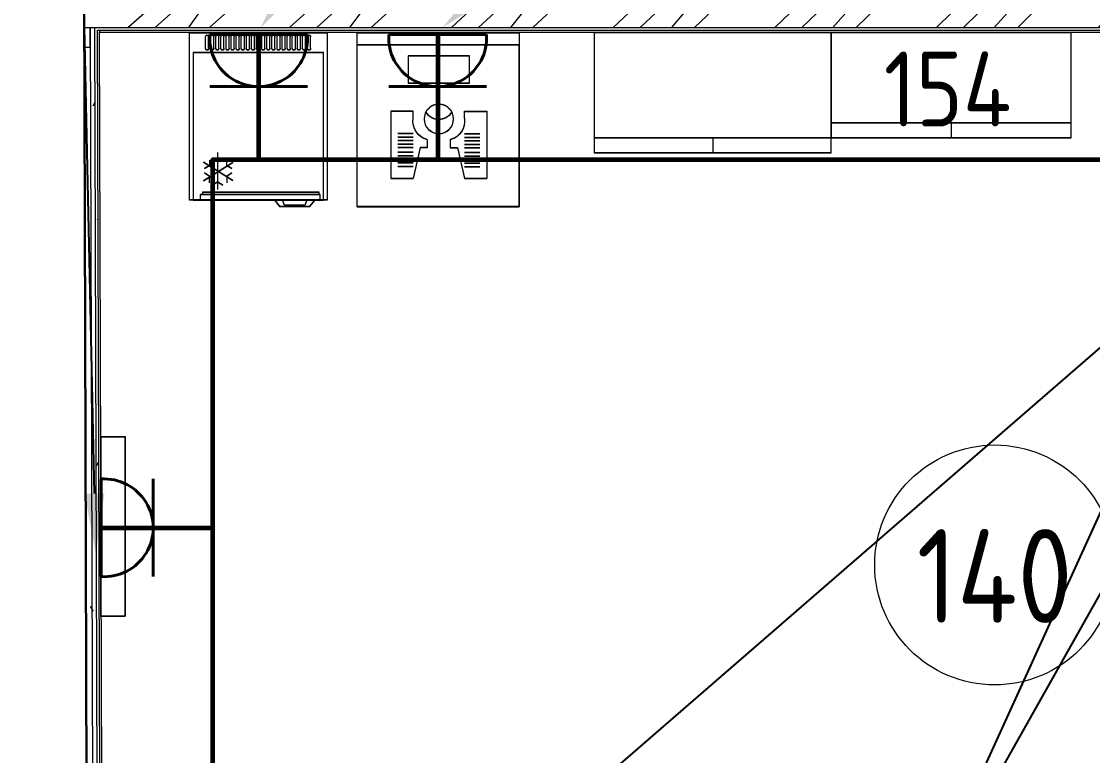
# Model space of a CAD drawing. Header units: millimetres. Extents: x -32 to 417638015, y -35 to 175284279.
# Drawn here: x 416313718 to 416317288, y 175245561 to 175248010 of the extents above; entities that cross this region are included whole.
import ezdxf
from ezdxf import colors
from ezdxf.entities.mleader import LeaderData, LeaderLine
from ezdxf.math import Vec2, Vec3

# ---------------------------------------------------------------- set-up
doc = ezdxf.new("R2010")
doc.units = ezdxf.units.MM
for name, color, linetype, lineweight in [('_ЭМ_гофра', 5, 'Continuous', 60), ('_ЭМ_ТХобщее_слой', 7, 'Continuous', 30), ('Аннотация', 7, 'Continuous', 18), ('Стены внутренние', 7, 'Continuous', 18), ('Стены несущие', 7, 'Continuous', 30), ('Стены отделка', 7, 'Continuous', 30), ('Стены штриховка', 7, 'Continuous', 9), ('ТХ', 5, 'Continuous', 0), ('ТХ_№ПОЗ', 7, 'Continuous', 0), ('ШТРИХОВКА', 252, 'Continuous', 15), ('ЭМ', 5, 'Continuous', 40)]:
    doc.layers.add(name, color=color, linetype=linetype, lineweight=lineweight)
doc.layers.add('_ЭМ_Надписи', color=7, linetype='Continuous')
doc.layers.add('ЭОМ_Лотки рабочие', color=5, linetype='Continuous')
doc.layers.add('Линии', color=7, linetype='Continuous', lineweight=9, true_color=0x00a600)
doc.styles.add('GOST Common', font='GOST_Common.ttf', dxfattribs={"width": 0.9, "height": 349.9999999999996})
doc.styles.add('GOST Common_2', font='GOST_Common.ttf', dxfattribs={"width": 0.9, "height": 249.9999999999997})
doc.styles.add('ЭОМ', font='isocpeur.ttf', dxfattribs={"width": 0.85, "height": 250})

# ---------------------------------------------------------------- blocks, each defined once
blk = doc.blocks.new('Холодильник фармацевтический')
at = {"layer": 'ТХ', "color": 0, "transparency": 33554687}
for p, q in [((362.7596783999469, 670), (382.686632399971, 693.9123448000173)), ((382.686632399971, 693.9123448000173), (502.2483563999994, 693.9123448000173)), ((502.2483563999994, 693.9123448000173), (522.1753103999653, 670)), ((542.1022643999894, 670), (72.19137999997463, 670)), ((522.1753103999653, 670), (542.1022643999894, 670))]:
    blk.add_line(p, q, dxfattribs=at)
for points in [[(490.2921839999616, 670), (482.3214023999752, 689.9269540000241), (442.4674943999852, 689.9269540000241), (402.6135863999951, 689.9269540000241), (394.6428048000088, 670)], [(542.1022643999894, 650.0730460000341), (72.19137999997463, 650.0730460000341), (72.19137999997463, 670)], [(558.0438276000203, 670), (542.1022643999894, 670), (542.1022643999894, 650.0730460000341), (538.1168735999962, 650.0730460000341), (538.1168735999962, 642.1022643999895), (80.1621616000192, 642.1022643999895), (80.1621616000192, 650.0730460000341)], [(84.14755239995418, 598.2629656000063), (199.7238855999893, 530.5113220000057)], [(199.7238855999893, 598.2629656000063), (84.14755239995418, 530.5113220000057)], [(108.0598971999715, 606.2337471999926), (108.0598971999715, 582.3214023999753), (88.13294320000557, 570.3652299999958)], [(120.016069599951, 614.204528799979), (139.9430235999752, 602.2483563999995), (159.8699775999993, 614.204528799979)], [(139.9430235999752, 494.6428048000089), (139.9430235999752, 630.14609200001)], [(195.7384947999961, 570.3652299999958), (175.811540799972, 582.3214023999753), (175.811540799972, 606.2337471999926)], [(108.0598971999715, 522.5405404000194), (108.0598971999715, 542.4674943999853), (88.13294320000557, 554.423666800023)], [(120.016069599951, 514.569758800033), (139.9430235999752, 522.5405404000194), (159.8699775999993, 514.569758800033)], [(195.7384947999961, 554.423666800023), (175.811540799972, 542.4674943999853), (175.811540799972, 522.5405404000194)], [(92.99169542224081, 108.6986601416867), (92.99169542224081, 64.85936134170345)], [(104.9478678222786, 108.6986601416867), (104.9478678222786, 64.85936134170345)], [(112.9916954222408, 108.6986601416867), (112.9916954222408, 64.85936134170345)], [(124.9478678222786, 108.6986601416867), (124.9478678222786, 64.85936134170345)], [(132.9916954222408, 108.6986601416867), (132.9916954222408, 64.85936134170345)], [(144.9478678222786, 108.6986601416867), (144.9478678222786, 64.85936134170345)], [(152.9916954222408, 108.6986601416867), (152.9916954222408, 64.85936134170345)], [(164.9478678222786, 108.6986601416867), (164.9478678222786, 64.85936134170345)], [(172.9916954222408, 108.6986601416867), (172.9916954222408, 64.85936134170345)], [(184.9478678222786, 108.6986601416867), (184.9478678222786, 64.85936134170345)], [(192.9916954222408, 108.6986601416867), (192.9916954222408, 64.85936134170345)], [(204.9478678222786, 108.6986601416867), (204.9478678222786, 64.85936134170345)], [(212.9916954222408, 108.6986601416867), (212.9916954222408, 64.85936134170345)], [(224.9478678222786, 108.6986601416867), (224.9478678222786, 64.85936134170345)], [(232.9916954222408, 108.6986601416867), (232.9916954222408, 64.85936134170345)], [(244.9478678222786, 108.6986601416867), (244.9478678222786, 64.85936134170345)], [(252.9916954222408, 108.6986601416867), (252.9916954222408, 64.85936134170345)], [(264.9478678222786, 108.6986601416867), (264.9478678222786, 64.85936134170345)], [(272.9916954222408, 108.6986601416867), (272.9916954222408, 64.85936134170345)], [(284.9478678222786, 108.6986601416867), (284.9478678222786, 64.85936134170345)], [(292.9916954222408, 108.6986601416867), (292.9916954222408, 64.85936134170345)], [(304.9478678222786, 108.6986601416867), (304.9478678222786, 64.85936134170345)], [(312.9916954222408, 108.6986601416867), (312.9916954222408, 64.85936134170345)], [(324.9478678222786, 108.6986601416867), (324.9478678222786, 64.85936134170345)], [(332.9916954222408, 108.6986601416867), (332.9916954222408, 64.85936134170345)], [(344.9478678222786, 108.6986601416867), (344.9478678222786, 64.85936134170345)], [(352.9916954222408, 108.6986601416867), (352.9916954222408, 64.85936134170345)], [(364.9478678222786, 108.6986601416867), (364.9478678222786, 64.85936134170345)], [(372.9916954222408, 108.6986601416867), (372.9916954222408, 64.85936134170345)], [(384.9478678222786, 108.6986601416867), (384.9478678222786, 64.85936134170345)], [(392.9916954222408, 108.6986601416867), (392.9916954222408, 64.85936134170345)], [(404.9478678222786, 108.6986601416867), (404.9478678222786, 64.85936134170345)], [(412.9916954222408, 108.6986601416867), (412.9916954222408, 64.85936134170345)], [(424.9478678222786, 108.6986601416867), (424.9478678222786, 64.85936134170345)], [(432.9916954222408, 108.6986601416867), (432.9916954222408, 64.85936134170345)], [(444.9478678222786, 108.6986601416867), (444.9478678222786, 64.85936134170345)], [(452.9916954222408, 108.6986601416867), (452.9916954222408, 64.85936134170345)], [(464.9478678222786, 108.6986601416867), (464.9478678222786, 64.85936134170345)], [(472.9916954222408, 108.6986601416867), (472.9916954222408, 64.85936134170345)], [(484.9478678222786, 108.6986601416867), (484.9478678222786, 64.85936134170345)], [(492.9916954222408, 108.6986601416867), (492.9916954222408, 64.85936134170345)], [(504.9478678222786, 108.6986601416867), (504.9478678222786, 64.85936134170345)]]:
    blk.add_lwpolyline(points, dxfattribs=at)
for points in [[(30, 50), (570, 50), (570, 670), (30, 670)], [(44.71777220546215, 670), (555.2822277945379, 670), (555.2822277945379, 124.4894168776609), (44.71777220546215, 124.4894168776609)]]:
    blk.add_lwpolyline(points, close=True, dxfattribs=at)
for centre, radius, start, end in [((98.96982563776692, 108.6986748154586), 5.978071529725452, 359.9998593874824, 180.0001406091824), ((118.9698256377669, 108.6986748154586), 5.978071529725452, 359.9998593874824, 180.0001406091824), ((138.9698256377669, 108.6986748154586), 5.978071529725452, 359.9998593874824, 180.0001406091824), ((158.9698256377669, 108.6986748154586), 5.978071529725452, 359.9998593874824, 180.0001406091824), ((178.9698256377669, 108.6986748154586), 5.978071529725452, 359.9998593874824, 180.0001406091824), ((198.9698256377669, 108.6986748154586), 5.978071529725452, 359.9998593874824, 180.0001406091824), ((218.9698256377669, 108.6986748154586), 5.978071529725452, 359.9998593874824, 180.0001406091824), ((238.9698256377669, 108.6986748154586), 5.978071529725452, 359.9998593874824, 180.0001406091824), ((258.9698256377669, 108.6986748154586), 5.978071529725452, 359.9998593874824, 180.0001406091824), ((278.9698256377669, 108.6986748154586), 5.978071529725452, 359.9998593874824, 180.0001406091824), ((298.9698256377669, 108.6986748154586), 5.978071529725452, 359.9998593874824, 180.0001406091824), ((318.9698256377669, 108.6986748154586), 5.978071529725452, 359.9998593874824, 180.0001406091824), ((338.9698256377669, 108.6986748154586), 5.978071529725452, 359.9998593874824, 180.0001406091824), ((358.9698256377669, 108.6986748154586), 5.978071529725452, 359.9998593874824, 180.0001406091824), ((378.9698256377669, 108.6986748154586), 5.978071529725452, 359.9998593874824, 180.0001406091824), ((398.9698256377669, 108.6986748154586), 5.978071529725452, 359.9998593874824, 180.0001406091824), ((418.9698256377669, 108.6986748154586), 5.978071529725452, 359.9998593874824, 180.0001406091824), ((438.9698256377669, 108.6986748154586), 5.978071529725452, 359.9998593874824, 180.0001406091824), ((458.9698256377669, 108.6986748154586), 5.978071529725452, 359.9998593874824, 180.0001406091824), ((478.9698256377669, 108.6986748154586), 5.978071529725452, 359.9998593874824, 180.0001406091824), ((498.9698256377669, 108.6986748154586), 5.978071529725452, 359.9998593874824, 180.0001406091824), ((98.9697962948776, 64.85934667165475), 5.978071527418977, 179.9998593708073, 0.0001406025123138948), ((118.9697962948776, 64.85934667165475), 5.978071527418977, 179.9998593708073, 0.000140602512313895), ((138.9697962948776, 64.85934667165475), 5.978071527418977, 179.9998593708073, 0.0001406025123138953), ((158.9697962948776, 64.85934667165475), 5.978071527418977, 179.9998593708073, 0.0001406025123138953), ((178.9697962948776, 64.85934667165475), 5.978071527418977, 179.9998593708073, 0.0001406025123138953), ((198.9697962948776, 64.85934667165475), 5.978071527418977, 179.9998593708073, 0.0001406025123138953), ((218.9697962948776, 64.85934667165475), 5.978071527418977, 179.9998593708073, 0.0001406025123138953), ((238.9697962948776, 64.85934667165475), 5.978071527418977, 179.9998593708073, 0.0001406025123138953), ((258.9697962948776, 64.85934667165475), 5.978071527418977, 179.9998593708073, 0.0001406025123138953), ((278.9697962948776, 64.85934667165475), 5.978071527418977, 179.9998593708073, 0.0001406025123138953), ((298.9697962948776, 64.85934667165475), 5.978071527418977, 179.9998593708073, 0.0001406025123138953), ((318.9697962948776, 64.85934667165475), 5.978071527418977, 179.9998593708073, 0.0001406025123138953), ((338.9697962948776, 64.85934667165475), 5.978071527418977, 179.9998593708073, 0.0001406025123138953), ((358.9697962948776, 64.85934667165475), 5.978071527418977, 179.9998593708073, 0.0001406025123138953), ((378.9697962948776, 64.85934667165475), 5.978071527418977, 179.9998593708073, 0.0001406025123138953), ((398.9697962948776, 64.85934667165475), 5.978071527418977, 179.9998593708073, 0.0001406025123138953), ((418.9697962948776, 64.85934667165475), 5.978071527418977, 179.9998593708073, 0.0001406025123138953), ((438.9697962948776, 64.85934667165475), 5.978071527418977, 179.9998593708073, 0.0001406025123138953), ((458.9697962948776, 64.85934667165475), 5.978071527418977, 179.9998593708073, 0.0001406025123138953), ((478.9697962948776, 64.85934667165475), 5.978071527418977, 179.9998593708073, 0.0001406025123138953), ((498.9697962948776, 64.85934667165475), 5.978071527418977, 179.9998593708073, 0.0001406025123138955)]:
    blk.add_arc(centre, radius, start, end, dxfattribs=at)
blk = doc.blocks.new('Весы электронные с ростомером')
at = {"layer": 'ТХ', "color": 0, "transparency": 33554687}
for p, q in [((-151.4591990705267, 394.5202921000122), (388.5408009294734, 394.5202921000123)), ((-151.4591990705267, 394.5202921000123), (-151.4591990705267, -145.4797078999878)), ((388.5408009294734, 394.5202921000123), (388.5408009294734, -145.4797078999878)), ((-151.4591990705267, -145.4797078999878), (388.5408009294734, -145.4797078999878))]:
    blk.add_line(p, q, dxfattribs=at)
at = {"layer": 'ТХ', "color": 0, "ltscale": 15, "transparency": 33554687}
for p, q in [((-39.48773181299683, 76.85261521930869), (-39.48773181302548, 300.4704021379931)), ((280.2464722895814, 76.85261521930869), (280.2464722896101, 300.4704021379931))]:
    blk.add_line(p, q, dxfattribs=at)
at = {"layer": 'ТХ', "color": 0, "transparency": 33554687}
blk.add_lwpolyline([(388.5408009294733, -185.4797078999877), (388.5408009294734, 394.5202921000123), (-151.4591990705266, 394.5202921000123), (-151.4591990705266, -185.4797078999877)], close=True, dxfattribs=at)
at = {"layer": 'ТХ', "color": 0, "ltscale": 15, "transparency": 33554687}
for points in [[(-39.48773181302548, 300.4704021379931), (35.05153049324029, 300.4704021380487)], [(205.7072099833443, 300.4704021380487), (280.2464722896101, 300.4704021379931)], [(35.05153049324029, 261.2392114505585), (-15.94901740053706, 261.2392114505585)], [(205.7072099833443, 261.2392114505585), (256.7077578771216, 261.2392114505585)]]:
    blk.add_lwpolyline(points, dxfattribs=at)
at = {"layer": 'ТХ', "color": 0, "transparency": 33554687}
for points in [[(82.12895931821708, 171.0074728693194), (82.12895931821708, 198.4693063505511), (58.59024490575733, 198.4693063505511), (35.05153049324029, 300.4704021380487)], [(158.6297811583675, 171.0074728693194), (158.6297811583675, 198.4693063505511), (182.1684955708272, 198.4693063505511), (205.7072099833443, 300.4704021380487)], [(35.05153049324029, 249.4698542442999), (-15.94901740053706, 249.4698542442999)], [(35.05153049324029, 237.7004970380701), (-15.94901740053706, 237.7004970380701)], [(35.05153049324029, 225.9311398318114), (-15.94901740053706, 225.9311398318114)], [(205.7072099833443, 249.4698542442999), (256.7077578771216, 249.4698542442999)], [(205.7072099833443, 237.7004970380701), (256.7077578771216, 237.7004970380701)], [(205.7072099833443, 225.9311398318114), (256.7077578771216, 225.9311398318114)], [(35.05153049324029, 214.1617826255529), (-15.94901740053706, 214.1617826255529)], [(35.05153049324029, 198.4693063505511), (-15.94901740053706, 198.4693063505511)], [(35.05153049324029, 186.6999491443212), (-15.94901740053706, 186.6999491443212)], [(205.7072099833443, 214.1617826255529), (256.7077578771216, 214.1617826255529)], [(205.7072099833443, 198.4693063505511), (256.7077578771216, 198.4693063505511)], [(205.7072099833443, 186.6999491443212), (256.7077578771216, 186.6999491443212)], [(35.05153049324029, 174.9305919380627), (-15.94901740053706, 174.9305919380627)], [(35.05153049324029, 163.1612347318043), (-15.94901740053706, 163.1612347318043)], [(35.05153049324029, 151.3918775255744), (-15.94901740053706, 151.3918775255744)], [(205.7072099833443, 174.9305919380627), (256.7077578771216, 174.9305919380627)], [(205.7072099833443, 163.1612347318043), (256.7077578771216, 163.1612347318043)], [(205.7072099833443, 151.3918775255744), (256.7077578771216, 151.3918775255744)], [(35.05153049324029, 100.3913296317971), (35.05153049324029, 76.85261521930869), (-39.48773181299683, 76.85261521930869)], [(205.7072099833443, 100.3913296317971), (205.7072099833443, 76.85261521930869), (280.2464722895814, 76.85261521930869)]]:
    blk.add_lwpolyline(points, dxfattribs=at)
at = {"layer": 'ТХ', "color": 0, "ltscale": 15, "transparency": 33554687}
blk.add_lwpolyline([(18.06441875160303, -17.99109092510963), (222.6943093772347, -17.99109092510963), (222.6943093772347, -107.8276361786939), (18.06441875160303, -107.8276361786939)], close=True, dxfattribs=at)
at = {"layer": 'ТХ', "color": 0, "transparency": 33554687}
blk.add_circle((120.3793581425061, 102.3528912982316), 49.03898520962716, dxfattribs=at)
for centre, radius, start, end in [((97.0419417696769, 110.0649366746131), 62.74065478970275, 103.7503891627205, 188.8694757851946), ((143.7167987069077, 110.0649366746131), 62.74065478970275, 351.1305242148046, 76.24961083729144), ((120.3793320881705, 55.27541701896325), 49.03903066366446, 29.99817609026899, 150.0018239111873)]:
    blk.add_arc(centre, radius, start, end, dxfattribs=at)
blk = doc.blocks.new('ТХ 1 этаж.')
at = {"layer": 'ТХ', "color": 252, "true_color": 0x939598}
for p, q in [((59075.39856588046, 14606.62243814196), (59875.39856588046, 14606.62243814196)), ((59475.39856588046, 14606.62243814196), (59475.39856588046, 14556.62243814196))]:
    blk.add_line(p, q, dxfattribs=at)
for points in [[(58285.39856588046, 14506.62243814196), (59075.39856588046, 14506.62243814196), (59075.39856588046, 14906.62243814196), (58285.39856588046, 14906.62243814196)], [(59875.39856588046, 14906.62243814196), (59075.39856588046, 14906.62243814196), (59075.39856588046, 14556.62243814196), (59875.39856588046, 14556.62243814196)], [(56641.23223030061, 13559.73685213999), (56721.23223030061, 13559.73685213999), (56721.23223030061, 12959.73685213999), (56641.23223030061, 12959.73685213999)]]:
    blk.add_lwpolyline(points, close=True, dxfattribs=at)
for points in [[(58285.39856588046, 14556.62243814196), (59075.39856588046, 14556.62243814196)], [(58680.39856588046, 14556.62243814196), (58680.39856588046, 14506.62243814196)]]:
    blk.add_lwpolyline(points, dxfattribs=at)
at = {"layer": 'ТХ', "color": 252, "lineweight": 15, "true_color": 0x939598, "xscale": -0.85, "yscale": 0.9, "rotation": 180}
blk.add_blockref('Холодильник фармацевтический', (56910.89856588046, 14951.62244958745), dxfattribs=at)
at = {"layer": 'ТХ', "color": 252, "lineweight": 15, "true_color": 0x939598, "xscale": -1, "rotation": 179.999998785601}
blk.add_blockref('Весы электронные с ростомером', (57646.8577610197, 14721.14273847721), dxfattribs=at)
blk = doc.blocks.new('ТХ пищеблок....')
at = {"layer": 'ТХ_№ПОЗ', "color": 8, "insert": (5884.598439910915, 2907.504623021174), "char_height": 250, "width": 594.9999999999993, "attachment_point": 5, "line_spacing_factor": 1.139951293053462, "style": 'GOST Common_2'}
blk.add_mtext('\\pxt4.23333,8.46667,12.7,16.93333,21.16667,25.4,29.63333,33.86667,38.1,42.33333,46.56667,50.8,55.03333,59.26667,63.5,67.73333,71.96667,76.2,80.43333,84.66667,88.9,93.13333,97.36667,101.6,105.83333,110.06667,114.3,118.53333,122.76667,127,131.23333,135.46667;154', dxfattribs=at)
blk = doc.blocks.new('1 этаж')
at = {"layer": 'Стены внутренние', "lineweight": 9}
h = blk.add_hatch(dxfattribs=at)
h.set_pattern_fill('FP_12', color=8, style=0, pattern_type=2)
h.set_pattern_definition([(0, (557.2005734382547, 188.9018102923583), (406.4, 101.6), [33.528, -271.272, 33.528, -271.272, -1625.6]), (0, (557.2005734382547, 188.9018102923583), (406.4, 101.6), [-609.6, 33.528, -576.072, 33.528, -271.272, -711.2]), (0, (557.2005734382547, 188.9018102923583), (406.4, 101.6), [-1524, 33.528, -169.672, 33.528, -474.472]), (120, (709.6005734382488, 239.7018102923575), (-291.1881810244989, 301.1527240979959), [33.52799999999996, -271.2719999999997, 33.52799999999996, -271.2719999999997, -1625.599999999999]), (120, (709.6005734382488, 239.7018102923575), (-291.1881810244989, 301.1527240979959), [-609.5999999999995, 33.52799999999996, -576.0719999999994, 33.52799999999996, -271.2719999999997, -711.1999999999995]), (120, (709.6005734382488, 239.7018102923575), (-291.1881810244989, 301.1527240979959), [-1523.999999999999, 33.52799999999996, -169.6719999999999, 33.52799999999996, -474.4719999999997]), (240, (760.4005734382372, 442.9018102923583), (-115.2118189755009, -402.7527240979958), [33.528, -271.272, 33.528, -271.272, -1625.6]), (240, (760.4005734382372, 442.9018102923583), (-115.2118189755009, -402.7527240979958), [-609.6, 33.528, -576.072, 33.528, -271.272, -711.2]), (240, (760.4005734382372, 442.9018102923583), (-115.2118189755009, -402.7527240979958), [-1524, 33.528, -169.672, 33.528, -474.472])])
h.paths.add_polyline_path([(49760.62278158343, 13273.33061539736), (49773.73595611111, 13273.33061539736), (49763.97176425267, 16478.90181029219), (49748.97169466663, 16478.90181029219), (49758.73588652507, 13273.33061539736)])
at = {"layer": 'Стены штриховка'}
h = blk.add_hatch(dxfattribs=at)
h.set_pattern_fill('ANSI34', color=8, scale=20)
h.set_pattern_definition([(45, (-31496.66335460375, 188.9018102923583), (-269.4076836320746, 269.4076836320746), []), (45, (-31406.86075460375, 188.9018102923583), (-269.4076836320746, 269.4076836320746), []), (45, (-31317.05815460374, 188.9018102923583), (-269.4076836320746, 269.4076836320746), []), (45, (-31227.25535460375, 188.9018102923583), (-269.4076836320746, 269.4076836320746), [])])
h.paths.add_polyline_path([(55590.91362870729, 16478.90181029216), (55590.10485713673, 16578.90181029215), (49728.66700119938, 16578.90181029215), (49728.97160188566, 16478.90181029216)])
at = {"layer": 'Линии', "color": 8}
blk.add_circle((52763.67821715726, 14686.4703603033), 400, dxfattribs=at)
at = {"layer": 'Стены несущие', "color": 8}
blk.add_line((49742.25550629216, 12117.81366921435), (49723.81567780382, 18171.58482587786), dxfattribs=at)
at = {"layer": 'Стены отделка', "color": 8, "lineweight": 9}
for p, q in [((49723.81567780412, 18171.58482587786), (49729.17242394452, 16412.97219567628)), ((49728.97160188566, 16478.90181029216), (55590.91362870729, 16478.90181029216)), ((49749.1723311636, 16413.0331155309), (49748.9716946673, 16478.90181029215)), ((49748.9716946666, 16478.90181029215), (49758.88818686816, 13223.33061539737)), ((49789.58759836317, 13289.23061539733), (49779.92026952287, 16463.0018102922)), ((49779.92026952287, 16463.0018102922), (55540.14055870054, 16463.00181029213)), ((49729.17242394376, 16412.97219567628), (49749.1723311636, 16413.0331155309)), ((49729.17242394376, 16412.97219567628), (49740.62287436434, 12653.80455858611))]:
    blk.add_line(p, q, dxfattribs=at)
at = {"layer": 'Стены штриховка', "color": 8}
for p, q in [((49773.8882564542, 13223.33061539737), (49763.97176425261, 16478.90181029215)), ((49782.86088414406, 13232.33061539739), (49772.99922006601, 16469.90181029221)), ((49772.99922006601, 16469.90181029221), (55546.98497912692, 16469.90181029214)), ((49779.89925207556, 16469.90181029221), (49779.92026952287, 16463.0018102922))]:
    blk.add_line(p, q, dxfattribs=at)
at = {"layer": 'ЭОМ_Лотки рабочие'}
for name, p in [('ТХ пищеблок....', (46722.0575752336, 13366.04446869802)), ('ТХ 1 этаж.', (-6856.491728035588, 1554.379405807718))]:
    blk.add_blockref(name, p, dxfattribs=at)
at = {"layer": 'Аннотация', "color": 8, "lineweight": 9, "insert": (52763.67821715726, 14649.52224004455), "char_height": 312.5000000000001, "width": 520.2111192702771, "attachment_point": 5, "line_spacing_factor": 1.022765581104984, "style": 'GOST Common'}
blk.add_mtext('140', dxfattribs=at)
blk = doc.blocks.new('_ЭМ_ТХ2_1этаж')
at = {"layer": 'ТХ', "color": 252, "true_color": 0x939598}
for p, q in [((170223.2894454037, -54586.88883081923), (171023.2894454037, -54586.88883081923)), ((170623.2894454037, -54586.88883081923), (170623.2894454037, -54636.88883081923))]:
    blk.add_line(p, q, dxfattribs=at)
for points in [[(169433.2894454037, -54686.88883081923), (170223.2894454037, -54686.88883081923), (170223.2894454037, -54286.88883081923), (169433.2894454037, -54286.88883081923)], [(171023.2894454037, -54286.88883081923), (170223.2894454037, -54286.88883081923), (170223.2894454037, -54636.88883081923), (171023.2894454037, -54636.88883081923)], [(167789.1231098238, -55633.77441682119), (167869.1231098238, -55633.77441682119), (167869.1231098238, -56233.77441682119), (167789.1231098238, -56233.77441682119)]]:
    blk.add_lwpolyline(points, close=True, dxfattribs=at)
for points in [[(169433.2894454037, -54636.88883081923), (170223.2894454037, -54636.88883081923)], [(169828.2894454037, -54636.88883081923), (169828.2894454037, -54686.88883081923)]]:
    blk.add_lwpolyline(points, dxfattribs=at)
at = {"layer": 'ТХ', "color": 252, "lineweight": 15, "true_color": 0x939598, "xscale": -0.85, "yscale": 0.9, "rotation": 180}
blk.add_blockref('Холодильник фармацевтический', (168058.7894454037, -54241.88881937375), dxfattribs=at)
at = {"layer": 'ТХ', "color": 252, "lineweight": 15, "true_color": 0x939598, "xscale": -0.9999999999999996, "rotation": 179.999998785601}
blk.add_blockref('Весы электронные с ростомером', (168794.7486405429, -54472.36853048395), dxfattribs=at)
blk = doc.blocks.new('1м розетка IP20')
at = {"layer": 'ЭМ', "color": 5}
for p, q in [((-10.46755168188247, 162.7321568910265), (-10.46755168192612, -162.7321568912412)), ((163.0684657593665, 162.7321568816078), (163.0684657593374, -162.7321569010965)), ((-10.46755168189702, -1.091393642127514e-10), (315.4856732268672, -3.637978807091713e-11))]:
    blk.add_line(p, q, dxfattribs=at)
blk.add_arc((0, 0), 163.0684657580474, 266.3195877734414, 93.6804122265587, dxfattribs=at)

msp = doc.modelspace()

# ---------------------------------------------------------------- linework, layer by layer
at = {"layer": '_ЭМ_гофра', "linetype": 'ByBlock'}
for points in [[(416314508.1353106, 175247965.5755609), (416314508.1353106, 175247547.453256)], [(416315105.1320007, 175247965.5755609), (416315105.1320007, 175247547.453256)], [(416319337.4510346, 175247354.0856977), (416319337.4510346, 175247547.453256), (416314354.5890482, 175247547.453256), (416314354.5890482, 175243406.7348274), (416312594.6602634, 175243406.7348274)], [(416313983.0524112, 175246320.9775318), (416314354.5890482, 175246320.9775318)]]:
    msp.add_lwpolyline(points, dxfattribs=at)

# ---------------------------------------------------------------- block references
at = {"layer": '_ЭМ_ТХобщее_слой', "lineweight": 50}
msp.add_blockref('_ЭМ_ТХ2_1этаж', (416146193.7251987, 175302259.5538031), dxfattribs=at)
at = {"layer": 'ШТРИХОВКА'}
msp.add_blockref('1 этаж', (416264198.1010904, 175231510.6631508), dxfattribs=at)
at = {"layer": 'ЭМ', "rotation": 270}
for p in [(416314508.1353106, 175247955.1080092), (416315105.1320007, 175247955.1080092)]:
    msp.add_blockref('1м розетка IP20', p, dxfattribs=at)
at = {"layer": 'ЭМ'}
msp.add_blockref('1м розетка IP20', (416313993.5199629, 175246320.9775318), dxfattribs=at)

# ---------------------------------------------------------------- leaders
at = {"layer": '_ЭМ_Надписи', "color": 7, "ltscale": 5}
ml = msp.add_multileader_mtext('Standard', dxfattribs=at)
ml.set_content('{\\fGOST Common|b0|i0|c204|p34;\\W0.9;\\C256;1ЩРС-2\\fISOCPEUR|b0|i0|c204|p34;\\W0.85; Гр.16\\P\\fGOST Common|b0|i0|c204|p34;\\W0.9;Аппарат Рота\\P\\pxql;\\fGOST Common|b0|i0|c0|p34;h=\\fGOST Common|b0|i0|c204|p34;1\\fGOST Common|b0|i0|c0|p34;.\\fGOST Common|b0|i0|c204|p34;8м}', color=1, style='ЭОМ')
ml.set_leader_properties()
ml.build(insert=Vec2(0, 0))
ml.multileader.update_dxf_attribs({"text_left_attachment_type": 6, "text_right_attachment_type": 6, "dogleg_length": 0, "arrow_head_size": 200})
ctx = ml.context
ctx.base_point, ctx.char_height, ctx.arrow_head_size, ctx.landing_gap_size, ctx.plane_origin = Vec3(416313833.6349086, 175252370.2436053, -64.26463315267222), 250, 200, 0, Vec3(416289919.5808728, 175259956.1158735, -64.26463315267222)
ctx.left_attachment, ctx.right_attachment = 6, 6
notes = []
notes.append((ctx, [(0, (1, 1, 0), (416313833.6349086, 175252370.2436053, -64.26463315267222), (1, 0), 0, [(0, [(416313965.5498859, 175246234.9801188, -64.26463315267222)], 0, [])])]))
ctx.mtext.insert, ctx.mtext.width, ctx.mtext.defined_height, ctx.mtext.flow_direction = Vec3(416313833.6349086, 175252670.2436053, -64.26463315267222), 2543.182941424658, 233.1039977426419, 5
ml = msp.add_multileader_mtext('Standard', dxfattribs=at)
ml.set_content('{\\fGOST Common|b0|i0|c204|p34;\\W0.9;\\C256;1ЩРС-2\\fISOCPEUR|b0|i0|c204|p34;\\W0.85; Гр.15\\P\\pxql;Холодильник^J\\fGOST Common|b0|i0|c0|p34;\\W0.9;h=\\fGOST Common|b0|i0|c204|p34;0\\fGOST Common|b0|i0|c0|p34;.\\fGOST Common|b0|i0|c204|p34;3м}', color=1, style='ЭОМ')
ml.set_leader_properties()
ml.build(insert=Vec2(0, 0))
ml.multileader.update_dxf_attribs({"text_left_attachment_type": 6, "text_right_attachment_type": 6, "dogleg_length": 0, "arrow_head_size": 200})
ctx = ml.context
ctx.base_point, ctx.char_height, ctx.arrow_head_size, ctx.landing_gap_size, ctx.plane_origin = Vec3(416316977.5444576, 175251467.1252859, -64.26463315267222), 250, 200, 0, Vec3(416291175.7993526, 175263886.2397341, -64.26463315267222)
ctx.left_attachment, ctx.right_attachment = 6, 6
notes.append((ctx, [(0, (1, 1, 0), (416316977.5444576, 175251467.1252859, -64.26463315267222), (1, 0), 0, [(0, [(416314514.042617, 175247986.8362045, -64.26463315267222)], 0, [])])]))
ctx.mtext.insert, ctx.mtext.width, ctx.mtext.defined_height, ctx.mtext.flow_direction = Vec3(416316977.5444576, 175251767.1252859, -64.26463315267222), 2543.182941424658, 233.1039977426419, 5
ml = msp.add_multileader_mtext('Standard', dxfattribs=at)
ml.set_content('{\\fGOST Common|b0|i0|c204|p34;\\W0.9;\\C256;1ЩРС-2\\fISOCPEUR|b0|i0|c204|p34;\\W0.85; Гр.20\\P\\fGOST Common|b0|i0|c204|p34;\\W0.9;Облучатель \\fGOST Common|b0|i0|c0|p34;h=\\fGOST Common|b0|i0|c204|p34;2\\fGOST Common|b0|i0|c0|p34;.\\fGOST Common|b0|i0|c204|p34;2м}', color=1, style='ЭОМ')
ml.set_leader_properties()
ml.build(insert=Vec2(0, 0))
ml.multileader.update_dxf_attribs({"text_left_attachment_type": 6, "text_right_attachment_type": 6, "dogleg_length": 0, "arrow_head_size": 200})
ctx = ml.context
ctx.base_point, ctx.char_height, ctx.arrow_head_size, ctx.landing_gap_size, ctx.plane_origin = Vec3(416322355.9013094, 175251298.2880726, -64.26463315267222), 250, 200, 0, Vec3(416295104.7321406, 175259450.4836791, -64.26463315267222)
ctx.left_attachment, ctx.right_attachment = 6, 6
notes.append((ctx, [(0, (1, 1, 0), (416322355.9013094, 175251298.2880726, -64.26463315267222), (1, 0), 0, [(0, [(416315009.068075, 175244922.2415978, -64.26463315267222)], 0, [])])]))
ctx.mtext.insert, ctx.mtext.width, ctx.mtext.defined_height, ctx.mtext.flow_direction = Vec3(416322355.9013094, 175251598.2880726, -64.26463315267222), 2073.809115969734, 545.6159617257083, 5
ml = msp.add_multileader_mtext('Standard', dxfattribs=at)
ml.set_content('{\\fGOST Common|b0|i0|c204|p34;\\W0.9;\\C256;1ЩРС-2\\fISOCPEUR|b0|i0|c204|p34;\\W0.85; Гр.16\\P\\pxql;Резерв\\P\\fGOST Common|b0|i0|c0|p34;\\W0.9;h=\\fGOST Common|b0|i0|c204|p34;0\\fGOST Common|b0|i0|c0|p34;.\\fGOST Common|b0|i0|c204|p34;3м}', color=1, style='ЭОМ')
ml.set_leader_properties()
ml.build(insert=Vec2(0, 0))
ml.multileader.update_dxf_attribs({"text_left_attachment_type": 6, "text_right_attachment_type": 6, "dogleg_length": 0, "arrow_head_size": 200})
ctx = ml.context
ctx.base_point, ctx.char_height, ctx.arrow_head_size, ctx.landing_gap_size, ctx.plane_origin = Vec3(416319280.4609876, 175250688.0885327), 250, 200, 0, Vec3(416294295.5545723, 175261649.6806001)
ctx.left_attachment, ctx.right_attachment = 6, 6
notes.append((ctx, [(0, (1, 1, 0), (416319280.4609876, 175250688.0885327), (1, 0), 0, [(1, [(416318341.5235855, 175247928.5448454), (416316676.6860567, 175244972.4298062)], 0, [])])]))
ctx.mtext.insert, ctx.mtext.width, ctx.mtext.defined_height, ctx.mtext.flow_direction = Vec3(416319280.4609876, 175250988.0885327), 2543.182941424658, 233.1039977426419, 5
ml = msp.add_multileader_mtext('Standard', dxfattribs=at)
ml.set_content('{\\fGOST Common|b0|i0|c204|p34;\\W0.9;\\C256;1ЩРС-2\\fISOCPEUR|b0|i0|c204|p34;\\W0.85; Гр.19\\P\\pxql;Водонагреватель\\P\\fGOST Common|b0|i0|c0|p34;\\W0.9;h=\\fGOST Common|b0|i0|c204|p34;1\\fGOST Common|b0|i0|c0|p34;.\\fGOST Common|b0|i0|c204|p34;9м}', color=1, style='ЭОМ')
ml.set_leader_properties()
ml.build(insert=Vec2(0, 0))
ml.multileader.update_dxf_attribs({"text_left_attachment_type": 6, "text_right_attachment_type": 6, "dogleg_length": 0, "arrow_head_size": 200})
ctx = ml.context
ctx.base_point, ctx.char_height, ctx.arrow_head_size, ctx.landing_gap_size, ctx.plane_origin = Vec3(416322136.3730077, 175249897.498329, -64.26463315267222), 250, 200, 0, Vec3(416296161.6049881, 175261439.283374, -64.26463315267222)
ctx.left_attachment, ctx.right_attachment = 6, 6
notes.append((ctx, [(0, (1, 1, 0), (416322136.3730077, 175249897.498329, -64.26463315267222), (1, 0), 0, [(0, [(416316486.4459458, 175244764.3069261, -64.26463315267222)], 0, [])])]))
ctx.mtext.insert, ctx.mtext.width, ctx.mtext.defined_height, ctx.mtext.flow_direction = Vec3(416322136.3730077, 175250197.498329, -64.26463315267222), 2543.182941424658, 233.1039977426419, 5
ml = msp.add_multileader_mtext('Standard', dxfattribs=at)
ml.set_content('{\\fGOST Common|b0|i0|c204|p34;\\W0.9;\\C256;1ЩРС-2\\fISOCPEUR|b0|i0|c204|p34;\\W0.85; Гр.16\\P\\pxql;Весы\\P\\fGOST Common|b0|i0|c0|p34;\\W0.9;h=\\fGOST Common|b0|i0|c204|p34;0\\fGOST Common|b0|i0|c0|p34;.\\fGOST Common|b0|i0|c204|p34;3м}', color=1, style='ЭОМ')
ml.set_leader_properties()
ml.build(insert=Vec2(0, 0))
ml.multileader.update_dxf_attribs({"text_left_attachment_type": 6, "text_right_attachment_type": 6, "dogleg_length": 0, "arrow_head_size": 200})
ctx = ml.context
ctx.base_point, ctx.char_height, ctx.arrow_head_size, ctx.landing_gap_size, ctx.plane_origin = Vec3(416316543.9336644, 175249262.5677248, -64.26463315267222), 250, 200, 0, Vec3(416291075.6936393, 175261710.1325841, -64.26463315267222)
ctx.left_attachment, ctx.right_attachment = 6, 6
notes.append((ctx, [(0, (1, 1, 0), (416316543.9336644, 175249262.5677248, -64.26463315267222), (1, 0), 0, [(0, [(416315121.6626524, 175247988.9968293, -64.26463315267222)], 0, [])])]))
ctx.mtext.insert, ctx.mtext.width, ctx.mtext.defined_height, ctx.mtext.flow_direction = Vec3(416316543.9336644, 175249562.5677248, -64.26463315267222), 2543.182941424658, 233.1039977426419, 5
ml = msp.add_multileader_mtext('Standard', dxfattribs=at)
ml.set_content('{\\fGOST Common|b0|i0|c204|p34;\\W0.9;\\C256;1ЩРС-2\\fISOCPEUR|b0|i0|c204|p34;\\W0.85; Гр.15\\PХолодильник\\P\\fGOST Common|b0|i0|c0|p34;\\W0.9;h=\\fGOST Common|b0|i0|c204|p34;0\\fGOST Common|b0|i0|c0|p34;.\\fGOST Common|b0|i0|c204|p34;3м}', color=1, style='ЭОМ')
ml.set_leader_properties()
ml.build(insert=Vec2(0, 0))
ml.multileader.update_dxf_attribs({"text_left_attachment_type": 6, "text_right_attachment_type": 6, "dogleg_length": 0, "arrow_head_size": 200})
ctx = ml.context
ctx.base_point, ctx.char_height, ctx.arrow_head_size, ctx.landing_gap_size, ctx.plane_origin = Vec3(416322233.8489169, 175246761.9936701, -64.26463315267222), 250, 200, 0, Vec3(416301701.5471373, 175257027.3743072, -64.26463315267222)
ctx.left_attachment, ctx.right_attachment = 6, 6
notes.append((ctx, [(0, (1, 1, 0), (416322233.8489169, 175246761.9936701, -64.26463315267222), (1, 0), 0, [(0, [(416317005.8848553, 175244607.4112809, -64.26463315267222)], 0, [])])]))
ctx.mtext.insert, ctx.mtext.width, ctx.mtext.defined_height, ctx.mtext.flow_direction = Vec3(416322233.8489169, 175247061.9936701, -64.26463315267222), 2073.809115969734, 545.6159617257083, 5
for ctx, leaders in notes:
    for number, flags, end, landing, length, lines in leaders:
        leader = LeaderData()
        leader.index, (leader.has_last_leader_line, leader.has_dogleg_vector, leader.attachment_direction) = number, flags
        leader.last_leader_point, leader.dogleg_vector, leader.dogleg_length = Vec3(end), Vec3(landing), length
        for number, points, colour, breaks in lines:
            line = LeaderLine()
            line.index, line.vertices, line.color, line.breaks = number, Vec3.list(points), colors.encode_raw_color(colour), breaks
            leader.lines.append(line)
        ctx.leaders.append(leader)

doc.saveas('drawing.dxf')
